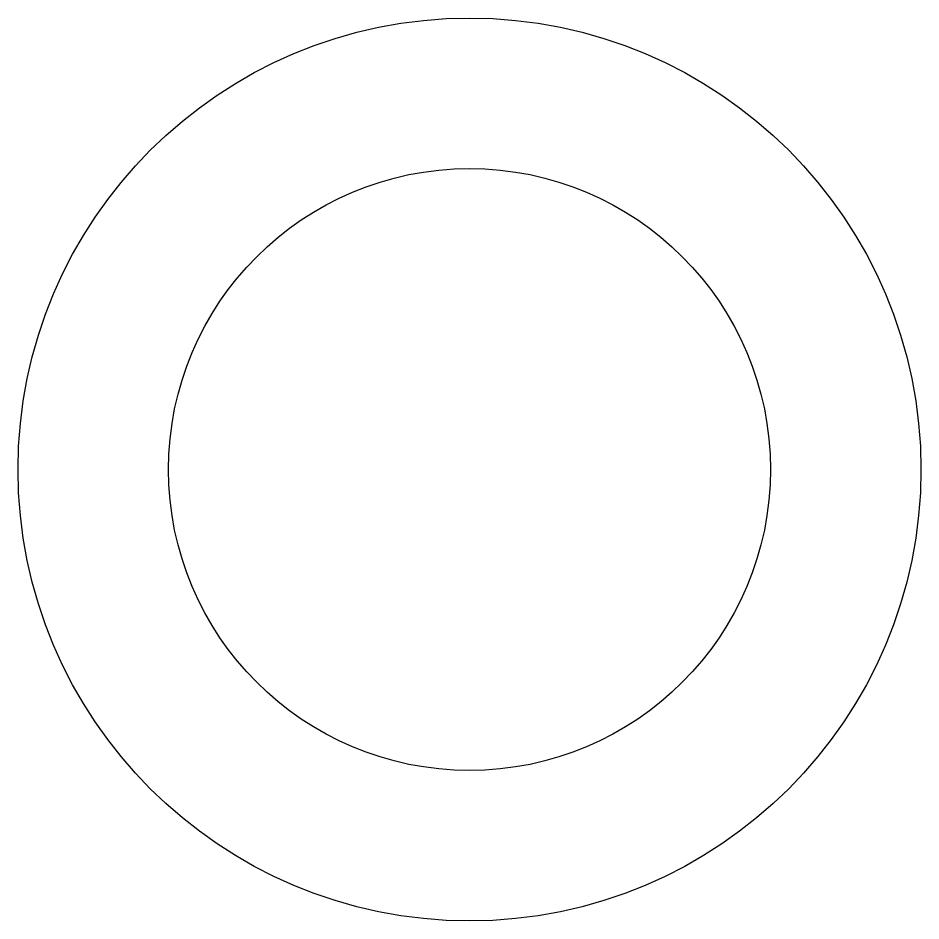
# Model space of a CAD drawing. Header units: metres. Extents: x -0.075 to 0.075, y -0.075 to 0.075.
import ezdxf

# ---------------------------------------------------------------- set-up
doc = ezdxf.new("R2010")
doc.units = ezdxf.units.M
doc.header["$MEASUREMENT"] = 0

msp = doc.modelspace()

# ---------------------------------------------------------------- linework, layer by layer
for radius in [0.075, 0.05]:
    msp.add_circle((0, 0), radius)

doc.saveas('drawing.dxf')
